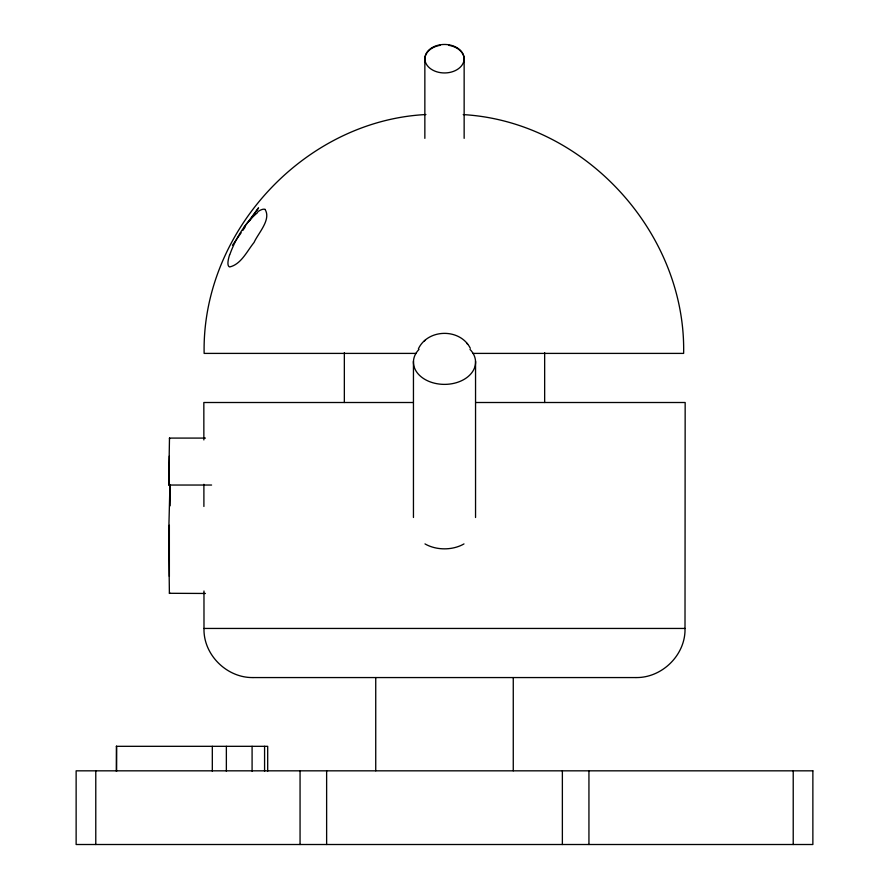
<?xml version="1.0" encoding="UTF-8"?>
<svg xmlns="http://www.w3.org/2000/svg" width="889" height="889" viewBox="0 0 889 889"><rect width="100%" height="100%" fill="white"/><g stroke="black" fill="none" stroke-linecap="round" stroke-linejoin="round"><path stroke-width="1.33" d="M170.21 484.538L170.099 505.83M636.046 677.562C662.216 677.94 685.741 654.737 685.008 628.445L685.163 402.506L475.826 402.506M168.966 485.038L169.343 456.068M169.932 485.072L168.677 534.489L169.388 593.296L205.437 593.463M169.355 525.255L169.366 576.416M169.643 592.585L169.466 593.463M229.751 254.754C235.496 238.852 244.531 223.528 257.599 212.582M205.448 438.088L169.477 438.088L168.71 485.038L211.593 485.038M418.397 348.799C428.042 328.474 460.28 328.152 470.325 348.288M232.451 245.242L241.152 232.785M242.741 230.518L245.108 227.117M249.064 221.45L258.566 207.848L243.997 227.384M424.242 341.165L425.442 340.098M425.92 114.537C304.449 120.715 201.692 231.94 204.137 353.4L416.33 353.4M472.77 353.4L683.63 353.4C686.041 232.418 584.162 121.571 463.236 114.603M413.174 402.506L203.837 402.506L203.859 439.933M203.97 591.018L203.992 628.445L685.008 628.445M253.076 677.562L635.924 677.562M116.326 746.316L267.689 746.316L267.689 771.219M252.954 677.562C226.784 677.94 203.259 654.737 203.992 628.445M265.2 209.693C271.312 219.783 258.077 233.329 254.076 242.43C247.109 250.998 241.163 264.3 229.706 266.944A25.125 6.679 -61.3 0 1 229.584 254.899M466.592 343.054L467.636 344.287M169.477 438.088L169.643 438.888M203.892 484.294L203.903 506.463M793.221 770.83L793.221 844.506M588.94 770.83L588.94 844.506M562.37 770.83L562.37 844.506M544.657 352.7L544.657 402.506M513.264 677.562L513.264 770.83M475.548 361.334L475.548 517.509M464.147 58.707A19.647 14.257 0 0 1 434.677 71.042A19.647 14.257 0 0 1 434.677 46.361A19.647 14.257 0 0 1 464.147 58.707L464.147 138.351M424.853 58.707L424.853 138.351M413.452 361.312L413.452 517.487M375.736 677.562L375.736 770.83M344.343 352.7L344.343 402.506M326.63 770.83L326.63 844.506M300.06 770.83L300.06 844.506M264.578 746.316L264.578 771.219M252.087 746.316L252.087 771.219M226.362 746.316L226.362 771.219M212.315 746.316L212.315 771.219M116.626 746.316L116.626 771.219M116.426 746.316L116.326 771.219M95.779 770.83L95.779 844.506M470.025 349.433A31.059 22.258 0 0 1 465.114 378.77A31.059 22.258 0 0 1 423.864 378.758A31.059 22.258 0 0 1 418.997 349.421M463.98 543.924A31.059 22.258 0 0 1 424.998 543.912M257.866 211.715A32.549 10.346 -60.4 0 1 265.333 209.437M448.678 45.295A19.647 14.257 0 0 1 463.702 62.252M425.298 62.252A19.647 14.257 0 0 1 440.322 45.295M812.868 770.83L76.132 770.83L76.132 844.506L812.868 844.506L812.868 770.83"/></g></svg>
